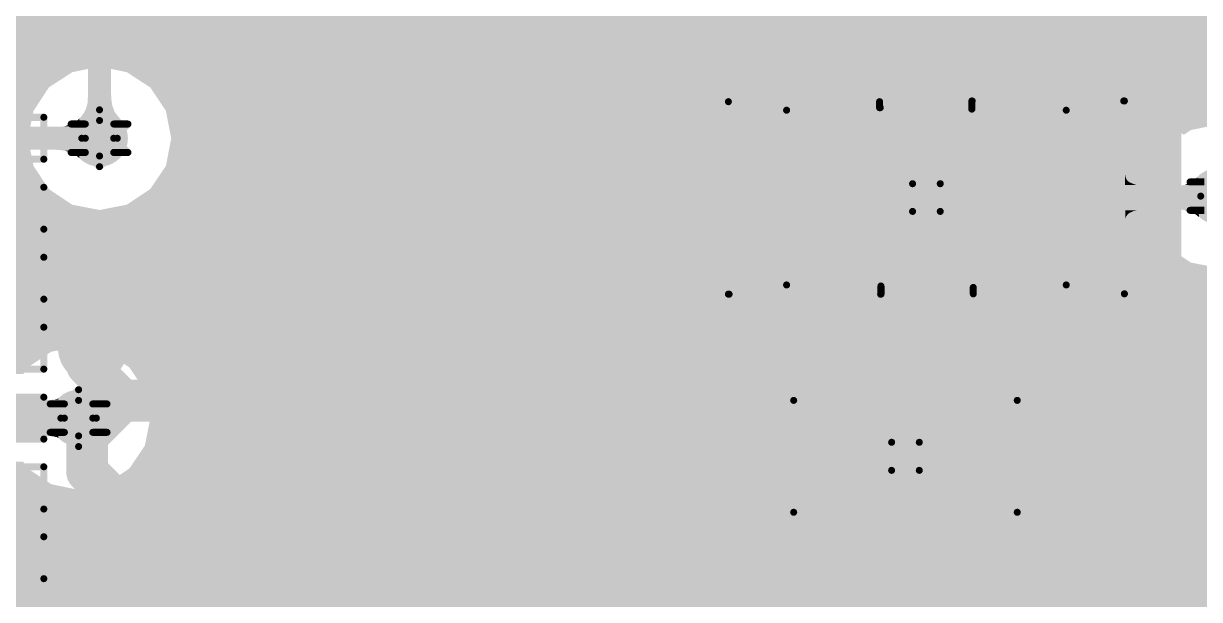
# Model space of a CAD drawing. Header units: millimetres. Extents: x -0.19 to 3.91, y -0.06 to 2.26.
# Drawn here: x 1.5761 to 1.9074, y 0.718 to 0.8802 of the extents above; entities that cross this region are included whole.
import ezdxf

# ---------------------------------------------------------------- set-up
doc = ezdxf.new("R2010")
doc.units = ezdxf.units.MM
doc.layers.get('0').update_dxf_attribs({"linetype": 'CONTINUOUS', "lineweight": 0})
for name, color, linetype, lineweight in [('PCB_KUR_GBL', 10, 'CONTINUOUS', 0), ('PCB_KUR_GBO', 96, 'CONTINUOUS', 0), ('PCB_KUR_GD1', 40, 'CONTINUOUS', 0), ('PCB_KUR_GG1', 56, 'CONTINUOUS', 0), ('PCB_KUR_GM15', 210, 'CONTINUOUS', 0), ('PCB_KUR_GM2', 216, 'CONTINUOUS', 0), ('PCB_KUR_GPT', 8, 'CONTINUOUS', 0), ('PCB_KUR_GTL', 30, 'CONTINUOUS', 0), ('PCB_KUR_GTO', 163, 'CONTINUOUS', 0), ('PCB_KUR_GTP', 254, 'CONTINUOUS', 0), ('PCB_KUR_GTS', 254, 'CONTINUOUS', 0), ('PCB_KUR_TXT', 254, 'CONTINUOUS', 0)]:
    doc.layers.add(name, color=color, linetype=linetype, lineweight=lineweight)

# ---------------------------------------------------------------- blocks, each defined once
blk = doc.blocks.new('ROUND_16')
h = blk.add_hatch(color=256)
edge = h.paths.add_edge_path(flags=0)
edge.add_arc((0, 0), 0.008, 0, 360)
blk = doc.blocks.new('ROUND_7')
h = blk.add_hatch(color=256)
edge = h.paths.add_edge_path(flags=0)
edge.add_arc((0, 0), 0.00325, 0, 360)
blk = doc.blocks.new('ROUND_8')
h = blk.add_hatch(color=256)
edge = h.paths.add_edge_path(flags=0)
edge.add_arc((0, 0), 0.005, 0, 360)
blk = doc.blocks.new('ROUND_3')
h = blk.add_hatch(color=256)
edge = h.paths.add_edge_path(flags=0)
edge.add_arc((0, 0), 0.0059, 0, 360)
blk = doc.blocks.new('ROUND_25')
h = blk.add_hatch(color=256)
edge = h.paths.add_edge_path(flags=0)
edge.add_arc((0, 0), 0.001, 0, 360)
blk = doc.blocks.new('CUSTOM_4')
for points in [[(-0.0187, -0.01685), (-0.0187, 0.01685), (0.0187, -0.01685), (0.0187, 0.01685)], [(-0.01865, 0.01685), (-0.0186, 0.01721), (0.01865, 0.01685), (0.01852, 0.01721)], [(-0.0186, 0.01721), (-0.01813, 0.01797), (0.01852, 0.01721), (0.01823, 0.01797)], [(-0.01813, 0.01797), (-0.01797, 0.01823), (0.01823, 0.01797), (0.01782, 0.01823)], [(-0.01797, 0.01823), (-0.01697, 0.0186), (0.01782, 0.01823), (0.01721, 0.0186)], [(-0.01697, 0.0186), (-0.01685, 0.01865), (0.01721, 0.0186), (0.01685, 0.01865)], [(-0.01685, 0.01865), (-0.01685, 0.0187), (0.01685, 0.01865), (0.01685, 0.0187)], [(-0.01852, -0.01721), (-0.01865, -0.01685), (0.0186, -0.01721), (0.01865, -0.01685)], [(-0.01823, -0.01797), (-0.01852, -0.01721), (0.01813, -0.01797), (0.0186, -0.01721)], [(-0.01782, -0.01823), (-0.01823, -0.01797), (0.01797, -0.01823), (0.01813, -0.01797)], [(-0.01721, -0.0186), (-0.01782, -0.01823), (0.01697, -0.0186), (0.01797, -0.01823)], [(-0.01685, -0.01865), (-0.01721, -0.0186), (0.01685, -0.01865), (0.01697, -0.0186)], [(-0.01685, -0.0187), (-0.01685, -0.01865), (0.01685, -0.0187), (0.01685, -0.01865)]]:
    blk.add_solid(points)
blk = doc.blocks.new('CUSTOM_5')
for points in [[(-0.02152, 0.02613), (-0.02114, 0.02664), (0.02142, 0.02613), (0.02126, 0.02664)], [(-0.02114, 0.02664), (-0.02074, 0.02716), (0.02126, 0.02664), (0.02057, 0.02716)], [(-0.02074, 0.02716), (-0.0199, 0.02742), (0.02057, 0.02716), (0.02023, 0.02742)], [(-0.0199, 0.02742), (-0.0195, 0.02755), (0.02023, 0.02742), (0.0195, 0.02755)], [(-0.02165, 0.0254), (-0.02152, 0.02613), (0.02165, 0.0254), (0.02142, 0.02613)], [(-0.02165, -0.0254), (-0.02165, 0.0254), (0.02165, -0.0254), (0.02165, 0.0254)], [(-0.02142, -0.02613), (-0.02165, -0.0254), (0.02152, -0.02613), (0.02165, -0.0254)], [(-0.02126, -0.02664), (-0.02142, -0.02613), (0.02114, -0.02664), (0.02152, -0.02613)], [(-0.02057, -0.02716), (-0.02126, -0.02664), (0.02074, -0.02716), (0.02114, -0.02664)], [(-0.02023, -0.02742), (-0.02057, -0.02716), (0.0199, -0.02742), (0.02074, -0.02716)], [(-0.0195, -0.02755), (-0.02023, -0.02742), (0.0195, -0.02755), (0.0199, -0.02742)]]:
    blk.add_solid(points)
blk = doc.blocks.new('ROUND_64')
h = blk.add_hatch(color=256)
edge = h.paths.add_edge_path(flags=0)
edge.add_arc((0, 0), 0.00395, 0, 360)
blk = doc.blocks.new('CUSTOM_19')
for points in [[(-0.01896, 0.01987), (-0.01854, 0.02022), (0.0191, 0.01987), (0.01831, 0.02022)], [(-0.01854, 0.02022), (-0.01711, 0.02057), (0.01831, 0.02022), (0.01751, 0.02057)], [(-0.01711, 0.02057), (-0.01685, 0.02064), (0.01751, 0.02057), (0.01685, 0.02064)], [(-0.01685, 0.02064), (-0.01685, 0.02065), (0.01685, 0.02064), (0.01685, 0.02065)], [(-0.02065, 0.01685), (-0.02058, 0.01751), (0.02065, 0.01685), (0.02049, 0.01751)], [(-0.02065, 0.0168), (-0.02065, 0.01685), (0.02065, 0.0168), (0.02065, 0.01685)], [(-0.02065, -0.0168), (-0.02065, 0.0168), (0.02065, -0.0168), (0.02065, 0.0168)], [(-0.02058, 0.01751), (-0.02013, 0.01854), (0.02049, 0.01751), (0.02023, 0.01854)], [(-0.02013, 0.01854), (-0.01988, 0.0191), (0.02023, 0.01854), (0.01976, 0.0191)], [(-0.01988, 0.0191), (-0.01896, 0.01987), (0.01976, 0.0191), (0.0191, 0.01987)], [(-0.02065, -0.01685), (-0.02065, -0.0168), (0.02065, -0.01685), (0.02065, -0.0168)], [(-0.02049, -0.01751), (-0.02065, -0.01685), (0.02058, -0.01751), (0.02065, -0.01685)], [(-0.02023, -0.01854), (-0.02049, -0.01751), (0.02013, -0.01854), (0.02058, -0.01751)], [(-0.01976, -0.0191), (-0.02023, -0.01854), (0.01988, -0.0191), (0.02013, -0.01854)], [(-0.0191, -0.01987), (-0.01976, -0.0191), (0.01896, -0.01987), (0.01988, -0.0191)], [(-0.01831, -0.02022), (-0.0191, -0.01987), (0.01854, -0.02022), (0.01896, -0.01987)], [(-0.01751, -0.02057), (-0.01831, -0.02022), (0.01711, -0.02057), (0.01854, -0.02022)], [(-0.01685, -0.02064), (-0.01751, -0.02057), (0.01685, -0.02064), (0.01711, -0.02057)], [(-0.01685, -0.02065), (-0.01685, -0.02064), (0.01685, -0.02065), (0.01685, -0.02064)]]:
    blk.add_solid(points)
blk = doc.blocks.new('CUSTOM_20')
for points in [[(-0.02352, 0.02643), (-0.02314, 0.02717), (0.02342, 0.02643), (0.02325, 0.02717)], [(-0.02314, 0.02717), (-0.0227, 0.02804), (0.02325, 0.02717), (0.02257, 0.02804)], [(-0.0227, 0.02804), (-0.02198, 0.0286), (0.02257, 0.02804), (0.02214, 0.0286)], [(-0.02198, 0.0286), (-0.02127, 0.02915), (0.02214, 0.0286), (0.02105, 0.02915)], [(-0.02127, 0.02915), (-0.02008, 0.02942), (0.02105, 0.02915), (0.02053, 0.02942)], [(-0.02008, 0.02942), (-0.0195, 0.02955), (0.02053, 0.02942), (0.0195, 0.02955)], [(-0.02365, 0.0254), (-0.02352, 0.02643), (0.02365, 0.0254), (0.02342, 0.02643)], [(-0.02364, 0.02508), (-0.02365, 0.0254), (0.02364, 0.02508), (0.02365, 0.0254)], [(-0.0236, 0.02476), (-0.02364, 0.02508), (0.0236, 0.02476), (0.02364, 0.02508)], [(-0.0236, -0.02476), (-0.0236, 0.02476), (0.0236, -0.02476), (0.0236, 0.02476)], [(-0.02365, -0.0254), (-0.02364, -0.02508), (0.02365, -0.0254), (0.02364, -0.02508)], [(-0.02342, -0.02643), (-0.02365, -0.0254), (0.02352, -0.02643), (0.02365, -0.0254)], [(-0.02364, -0.02508), (-0.0236, -0.02476), (0.02364, -0.02508), (0.0236, -0.02476)], [(-0.02325, -0.02717), (-0.02342, -0.02643), (0.02314, -0.02717), (0.02352, -0.02643)], [(-0.02257, -0.02804), (-0.02325, -0.02717), (0.0227, -0.02804), (0.02314, -0.02717)], [(-0.02214, -0.0286), (-0.02257, -0.02804), (0.02198, -0.0286), (0.0227, -0.02804)], [(-0.02105, -0.02915), (-0.02214, -0.0286), (0.02127, -0.02915), (0.02198, -0.0286)], [(-0.02053, -0.02942), (-0.02105, -0.02915), (0.02008, -0.02942), (0.02127, -0.02915)], [(-0.0195, -0.02955), (-0.02053, -0.02942), (0.0195, -0.02955), (0.02008, -0.02942)]]:
    blk.add_solid(points)

msp = doc.modelspace()

# ---------------------------------------------------------------- linework, layer by layer
at = {"layer": 'PCB_KUR_GBL', "lineweight": 211}
for points, const_width in [([(1.5975, 0.8479), (1.5975, 0.9159)], 0.0065), ([(1.52, 0.7691), (1.5916, 0.7691)], 0.01)]:
    msp.add_lwpolyline(points, dxfattribs=dict(at, const_width=const_width))
at = {"layer": 'PCB_KUR_GBL'}
for points in [[(1.6081, 0.8647), (1.6081, 0.8851), (1.9022, 0.8647), (1.9022, 0.8851)], [(1.5081, 0.877), (1.5111, 0.8815), (1.587, 0.877), (1.587, 0.8815)], [(1.5035, 0.8739), (1.5081, 0.877), (1.587, 0.8739), (1.587, 0.877)], [(1.1195, 0.8647), (1.1195, 0.8719), (1.587, 0.8647), (1.587, 0.8719)], [(1.3404, 0.8719), (1.34522, 0.8729), (1.587, 0.8719), (1.587, 0.8729)], [(1.4982, 0.8729), (1.5035, 0.8739), (1.587, 0.8729), (1.587, 0.8739)], [(1.1195, 0.8622), (1.1195, 0.8647), (1.5832, 0.8622), (1.587, 0.8647)], [(1.1195, 0.8556), (1.1195, 0.8622), (1.5789, 0.8556), (1.5832, 0.8622)], [(1.6118, 0.8622), (1.6081, 0.8647), (1.9022, 0.8622), (1.9022, 0.8647)], [(1.6162, 0.8556), (1.6118, 0.8622), (1.9022, 0.8556), (1.9022, 0.8622)], [(1.5941, 0.8577), (1.5942, 0.8584), (1.601, 0.8577), (1.6009, 0.8584)], [(1.5942, 0.8592), (1.5943, 0.86), (1.6008, 0.8592), (1.6008, 0.86)], [(1.5942, 0.8584), (1.5942, 0.8592), (1.6009, 0.8584), (1.6008, 0.8592)], [(1.1195, 0.8479), (1.1195, 0.8556), (1.5773, 0.8479), (1.5789, 0.8556)], [(1.5928, 0.8546), (1.5931, 0.8551), (1.6023, 0.8546), (1.6019, 0.8551)], [(1.5931, 0.8551), (1.5934, 0.8557), (1.6019, 0.8551), (1.6016, 0.8557)], [(1.5934, 0.8557), (1.5937, 0.8563), (1.6016, 0.8557), (1.6014, 0.8563)], [(1.5937, 0.8563), (1.5939, 0.857), (1.6014, 0.8563), (1.6011, 0.857)], [(1.5939, 0.857), (1.5941, 0.8577), (1.6011, 0.857), (1.601, 0.8577)], [(1.61762, 0.8483), (1.6162, 0.8556), (1.9022, 0.8483), (1.9022, 0.8556)], [(1.5919, 0.8536), (1.5924, 0.8541), (1.6031, 0.8536), (1.6027, 0.8541)], [(1.5919, 0.8536), (1.5919, 0.8536), (1.5919, 0.8536), (1.6031, 0.8536)], [(1.5924, 0.8541), (1.5928, 0.8546), (1.6027, 0.8541), (1.6023, 0.8546)], [(1.1195, 0.8401), (1.1195, 0.8479), (1.5789, 0.8401), (1.5773, 0.8479)], [(1.6162, 0.8401), (1.6173, 0.8458), (1.89464, 0.8401), (1.8985, 0.8458)], [(1.6173, 0.8458), (1.6177, 0.8479), (1.8985, 0.8458), (1.90161, 0.8479)], [(1.6177, 0.8479), (1.61762, 0.8483), (1.90161, 0.8479), (1.9022, 0.8483)], [(1.1195, 0.8336), (1.1195, 0.8401), (1.5832, 0.8336), (1.5789, 0.8401)], [(1.6118, 0.8336), (1.61566, 0.8393), (1.89299, 0.8336), (1.8941, 0.8393)], [(1.61566, 0.8393), (1.6162, 0.8401), (1.8941, 0.8393), (1.89464, 0.8401)], [(1.9072, 0.8373), (1.9076, 0.8378), (1.9184, 0.8373), (1.9179, 0.8378)], [(1.9072, 0.8373), (1.9072, 0.8373), (1.9072, 0.8373), (1.9184, 0.8373)], [(1.1195, 0.8292), (1.1195, 0.8336), (1.5898, 0.8292), (1.5832, 0.8336)], [(1.6088, 0.8316), (1.6118, 0.8336), (1.8926, 0.8316), (1.89299, 0.8336)], [(1.1195, 0.8277), (1.1195, 0.8292), (1.5975, 0.8277), (1.5898, 0.8292)], [(1.5975, 0.8277), (1.6052, 0.8292), (1.89335, 0.8277), (1.89306, 0.8292)], [(1.6052, 0.8292), (1.6088, 0.8316), (1.89306, 0.8292), (1.8926, 0.8316)], [(1.1195, 0.8238), (1.1195, 0.8277), (1.8941, 0.8238), (1.89335, 0.8277)], [(1.1195, 0.8173), (1.1195, 0.8238), (1.8985, 0.8173), (1.8941, 0.8238)], [(1.1195, 0.8129), (1.1195, 0.8173), (1.905, 0.8129), (1.8985, 0.8173)], [(1.1195, 0.8114), (1.1195, 0.8129), (1.9128, 0.8114), (1.905, 0.8129)], [(1.1195, 0.8107), (1.1195, 0.8114), (2.2638, 0.8107), (2.2638, 0.8114)], [(1.543, 0.8096), (1.5376, 0.8107), (2.2638, 0.8096), (2.2638, 0.8107)], [(1.5476, 0.8065), (1.543, 0.8096), (2.2638, 0.8065), (2.2638, 0.8096)], [(1.5507, 0.8019), (1.5476, 0.8065), (2.2638, 0.8019), (2.2638, 0.8065)], [(1.5518, 0.7964), (1.5507, 0.8019), (2.2638, 0.7964), (2.2638, 0.8019)], [(1.5518, 0.7893), (1.5518, 0.7964), (2.2638, 0.7893), (2.2638, 0.7964)], [(1.5518, 0.7878), (1.5518, 0.7893), (1.5839, 0.7878), (1.5916, 0.7893)], [(1.5993, 0.7878), (1.5916, 0.7893), (2.2638, 0.7878), (2.2638, 0.7893)], [(1.5518, 0.7834), (1.5518, 0.7878), (1.5773, 0.7834), (1.5839, 0.7878)], [(1.6059, 0.7834), (1.5993, 0.7878), (2.2638, 0.7834), (2.2638, 0.7878)], [(1.5518, 0.7815), (1.5518, 0.7834), (1.576, 0.7815), (1.5773, 0.7834)], [(1.6103, 0.7769), (1.6059, 0.7834), (2.2638, 0.7769), (2.2638, 0.7834)], [(1.6118, 0.7691), (1.6103, 0.7769), (2.2638, 0.7691), (2.2638, 0.7769)], [(1.5806, 0.7641), (1.5806, 0.7741), (1.5859, 0.7641), (1.5859, 0.7741)], [(1.5815, 0.7741), (1.5848, 0.7743), (1.5859, 0.7741), (1.5859, 0.7743)], [(1.5848, 0.7743), (1.5852, 0.7744), (1.5859, 0.7743), (1.5859, 0.7744)], [(1.5852, 0.7744), (1.5855, 0.7745), (1.5859, 0.7744), (1.5859, 0.7745)], [(1.5855, 0.7745), (1.5857, 0.7746), (1.5859, 0.7745), (1.5859, 0.7746)], [(1.5857, 0.7746), (1.5859, 0.7747), (1.5859, 0.7746), (1.5859, 0.7747)], [(1.6103, 0.7614), (1.6118, 0.7691), (2.2638, 0.7614), (2.2638, 0.7691)], [(1.5843, 0.764), (1.583, 0.7641), (1.5859, 0.764), (1.5859, 0.7641)], [(1.5848, 0.7639), (1.5843, 0.764), (1.5859, 0.7639), (1.5859, 0.764)], [(1.5852, 0.7638), (1.5848, 0.7639), (1.5859, 0.7638), (1.5859, 0.7639)], [(1.5857, 0.7636), (1.5855, 0.7638), (1.5859, 0.7636), (1.5859, 0.7638)], [(1.5859, 0.7635), (1.5857, 0.7636), (1.5859, 0.7635), (1.5859, 0.7636)], [(1.6059, 0.7549), (1.6103, 0.7614), (2.2638, 0.7549), (2.2638, 0.7614)], [(1.5518, 0.7549), (1.5518, 0.7568), (1.5773, 0.7549), (1.576, 0.7568)], [(1.5518, 0.7505), (1.5518, 0.7549), (1.5839, 0.7505), (1.5773, 0.7549)], [(1.5993, 0.7505), (1.6059, 0.7549), (2.2638, 0.7505), (2.2638, 0.7549)], [(1.5518, 0.7489), (1.5518, 0.7505), (1.5916, 0.7489), (1.5839, 0.7505)], [(1.5518, 0.7457), (1.5518, 0.7489), (2.2638, 0.7457), (2.2638, 0.7489)], [(1.5916, 0.7489), (1.5993, 0.7505), (2.2638, 0.7489), (2.2638, 0.7505)], [(1.5507, 0.7402), (1.5518, 0.7457), (2.2638, 0.7402), (2.2638, 0.7457)], [(1.5476, 0.7356), (1.5507, 0.7402), (2.2638, 0.7356), (2.2638, 0.7402)], [(1.5376, 0.7314), (1.543, 0.7325), (2.2638, 0.7314), (2.2638, 0.7325)], [(1.543, 0.7325), (1.5476, 0.7356), (2.2638, 0.7325), (2.2638, 0.7356)], [(1.2385, 0.6867), (1.2385, 0.7314), (2.2638, 0.6867), (2.2638, 0.7314)]]:
    msp.add_solid(points, dxfattribs=at)
at = {"layer": 'PCB_KUR_GBO', "lineweight": 211, "const_width": 0.0118}
for points in [[(1.604, 0.804), (1.594, 0.794)], [(1.624, 0.804), (1.604, 0.804)], [(1.634, 0.794), (1.624, 0.804)], [(1.664, 0.804), (1.654, 0.794)], [(1.694, 0.804), (1.664, 0.804)], [(1.694, 0.744), (1.694, 0.804)], [(1.594, 0.794), (1.594, 0.784)], [(1.654, 0.794), (1.654, 0.774)], [(1.594, 0.784), (1.604, 0.774)], [(1.604, 0.774), (1.594, 0.764)], [(1.604, 0.774), (1.614, 0.774)], [(1.614, 0.774), (1.604, 0.774)], [(1.654, 0.774), (1.664, 0.764)], [(1.594, 0.764), (1.594, 0.754)], [(1.674, 0.764), (1.654, 0.744)], [(1.664, 0.764), (1.694, 0.764)], [(1.594, 0.754), (1.604, 0.744)], [(1.624, 0.744), (1.634, 0.754)], [(1.604, 0.744), (1.624, 0.744)]]:
    msp.add_lwpolyline(points, dxfattribs=at)
at = {"layer": 'PCB_KUR_GD1', "lineweight": 211, "const_width": 0.002}
for points in [[(1.5975, 0.8559), (1.5935, 0.8519)], [(1.6015, 0.8519), (1.5975, 0.8559)], [(1.5935, 0.8519), (1.5895, 0.8519)], [(1.5895, 0.8519), (1.5935, 0.8479)], [(1.6015, 0.8479), (1.6055, 0.8519)], [(1.6055, 0.8519), (1.6015, 0.8519)], [(1.5935, 0.8479), (1.5895, 0.8439)], [(1.6055, 0.8439), (1.6015, 0.8479)], [(1.5895, 0.8439), (1.5935, 0.8439)], [(1.5935, 0.8439), (1.5975, 0.8399)], [(1.5975, 0.8399), (1.6015, 0.8439)], [(1.6015, 0.8439), (1.6055, 0.8439)], [(1.9088, 0.8356), (1.9048, 0.8356)], [(1.9048, 0.8356), (1.9088, 0.8316)], [(1.9088, 0.8316), (1.9048, 0.8276)], [(1.9048, 0.8276), (1.9088, 0.8276)], [(1.5916, 0.7771), (1.5876, 0.7731)], [(1.5956, 0.7731), (1.5916, 0.7771)], [(1.5876, 0.7731), (1.5836, 0.7731)], [(1.5836, 0.7731), (1.5876, 0.7691)], [(1.5956, 0.7691), (1.5996, 0.7731)], [(1.5996, 0.7731), (1.5956, 0.7731)], [(1.5876, 0.7691), (1.5836, 0.7651)], [(1.5996, 0.7651), (1.5956, 0.7691)], [(1.5836, 0.7651), (1.5876, 0.7651)], [(1.5876, 0.7651), (1.5916, 0.7611)], [(1.5916, 0.7611), (1.5956, 0.7651)], [(1.5956, 0.7651), (1.5996, 0.7651)]]:
    msp.add_lwpolyline(points, dxfattribs=at)
at = {"layer": 'PCB_KUR_GG1', "lineweight": 211, "const_width": 0.002}
for points in [[(1.5975, 0.8429), (1.5975, 0.8529)], [(1.5925, 0.8479), (1.6025, 0.8479)], [(1.9078, 0.8316), (1.9178, 0.8316)], [(1.5916, 0.7641), (1.5916, 0.7741)], [(1.5866, 0.7691), (1.5966, 0.7691)]]:
    msp.add_lwpolyline(points, dxfattribs=at)
at = {"layer": 'PCB_KUR_GM15', "lineweight": 211, "const_width": 0.002}
for points in [[(1.7911, 0.8558), (1.8699, 0.8558)], [(1.7911, 0.8066), (1.7911, 0.8558)], [(1.8699, 0.8066), (1.8699, 0.8558)], [(1.8266, 0.8273), (1.8344, 0.8351)], [(1.8266, 0.8351), (1.8344, 0.8273)], [(1.7911, 0.8066), (1.8699, 0.8066)]]:
    msp.add_lwpolyline(points, dxfattribs=at)
at = {"layer": 'PCB_KUR_GM2', "lineweight": 211, "const_width": 0.002}
for points in [[(1.7747, 0.8582), (1.8173, 0.8582)], [(1.7747, 0.804), (1.7747, 0.8582)], [(1.8173, 0.8565), (1.8173, 0.8582)], [(1.8433, 0.8561), (1.8433, 0.8584)], [(1.8434, 0.8584), (1.8861, 0.8584)], [(1.8863, 0.8041), (1.8863, 0.8584)], [(1.7911, 0.8558), (1.8699, 0.8558)], [(1.7911, 0.8066), (1.7911, 0.8558)], [(1.8173, 0.8565), (1.8175, 0.8565)], [(1.8699, 0.8066), (1.8699, 0.8558)], [(1.5148, 0.8538), (1.5818, 0.8538)], [(1.5818, 0.842), (1.5818, 0.8538)], [(1.5148, 0.842), (1.5818, 0.842)], [(1.5148, 0.8341), (1.5818, 0.8341)], [(1.5818, 0.8223), (1.5818, 0.8341)], [(1.5148, 0.8223), (1.5818, 0.8223)], [(1.5148, 0.8144), (1.5818, 0.8144)], [(1.5818, 0.8026), (1.5818, 0.8144)], [(1.7911, 0.8066), (1.8699, 0.8066)], [(1.8177, 0.804), (1.8177, 0.8063)], [(1.8437, 0.8041), (1.8437, 0.8059)], [(1.5148, 0.8026), (1.5818, 0.8026)], [(1.7747, 0.804), (1.7749, 0.804)], [(1.7749, 0.804), (1.8176, 0.804)], [(1.8437, 0.8041), (1.8863, 0.8041)], [(1.5148, 0.7947), (1.5818, 0.7947)], [(1.5818, 0.7829), (1.5818, 0.7947)], [(1.5148, 0.7829), (1.5818, 0.7829)], [(1.5148, 0.775), (1.5818, 0.775)], [(1.5818, 0.7632), (1.5818, 0.775)], [(1.7931, 0.7426), (1.7931, 0.7741)], [(1.7931, 0.7741), (1.8561, 0.7741)], [(1.8561, 0.7426), (1.8561, 0.7741)], [(1.5148, 0.7632), (1.5818, 0.7632)], [(1.8207, 0.7544), (1.8285, 0.7623)], [(1.8207, 0.7623), (1.8285, 0.7544)], [(1.5148, 0.7554), (1.5818, 0.7554)], [(1.5818, 0.7435), (1.5818, 0.7554)], [(1.5148, 0.7435), (1.5818, 0.7435)], [(1.7931, 0.7426), (1.8561, 0.7426)], [(1.5148, 0.7357), (1.5818, 0.7357)], [(1.5818, 0.7239), (1.5818, 0.7357)], [(1.5148, 0.7239), (1.5818, 0.7239)]]:
    msp.add_lwpolyline(points, dxfattribs=at)
at = {"layer": 'PCB_KUR_GTL', "lineweight": 211}
for points, const_width in [([(1.6644, 0.4335), (1.6644, 0.9926)], 0.01), ([(1.7324, 0.5577), (1.7324, 0.9906)], 0.01), ([(1.7961, 0.8312), (1.7961, 0.9809)], 0.0079), ([(1.5444, 0.8479), (1.5975, 0.8479)], 0.0065), ([(1.7961, 0.7584), (1.7961, 0.8312)], 0.01), ([(1.8561, 0.8312), (1.865, 0.8312)], 0.0065), ([(1.865, 0.8312), (1.9128, 0.8312)], 0.0065), ([(1.5444, 0.7691), (1.5916, 0.7691)], 0.01)]:
    msp.add_lwpolyline(points, dxfattribs=dict(at, const_width=const_width))
at = {"layer": 'PCB_KUR_GTL'}
for points in [[(1.6768, 0.5931), (1.6768, 0.9855), (1.7201, 0.5931), (1.7201, 0.9855)], [(1.8073, 0.8708), (1.8073, 0.9809), (2.326, 0.8708), (2.326, 0.9809)], [(1.7447, 0.8708), (1.7447, 0.9763), (1.7848, 0.8708), (1.7848, 0.9763)], [(1.4956, 0.8789), (1.4984, 0.883), (1.6521, 0.8789), (1.6521, 0.883)], [(1.4915, 0.8762), (1.4956, 0.8789), (1.6521, 0.8762), (1.6521, 0.8789)], [(1.245, 0.8681), (1.245, 0.8752), (1.6521, 0.8681), (1.6521, 0.8752)], [(1.4867, 0.8752), (1.4915, 0.8762), (1.6521, 0.8752), (1.6521, 0.8762)], [(1.7447, 0.8697), (1.7447, 0.8708), (1.7711, 0.8697), (1.7766, 0.8708)], [(1.7447, 0.8708), (1.7447, 0.8708), (1.7766, 0.8708), (1.7848, 0.8708)], [(1.7447, 0.8667), (1.7447, 0.8697), (1.7665, 0.8667), (1.7711, 0.8697)], [(1.821, 0.8697), (1.8155, 0.8708), (1.84, 0.8697), (1.8455, 0.8708)], [(1.8256, 0.8667), (1.821, 0.8697), (1.8354, 0.8667), (1.84, 0.8697)], [(1.8899, 0.8697), (1.8844, 0.8708), (2.326, 0.8697), (2.326, 0.8708)], [(1.8945, 0.8667), (1.8899, 0.8697), (2.326, 0.8667), (2.326, 0.8697)], [(1.245, 0.8665), (1.245, 0.8681), (1.5898, 0.8665), (1.5975, 0.8681)], [(1.245, 0.8658), (1.245, 0.8665), (1.58873, 0.8658), (1.5898, 0.8665)], [(1.5722, 0.8649), (1.5674, 0.8658), (1.58734, 0.8649), (1.58873, 0.8658)], [(1.57615, 0.8622), (1.5722, 0.8649), (1.5832, 0.8622), (1.58734, 0.8649)], [(1.6052, 0.8665), (1.5975, 0.8681), (1.6521, 0.8665), (1.6521, 0.8681)], [(1.6118, 0.8622), (1.6052, 0.8665), (1.6521, 0.8622), (1.6521, 0.8665)], [(1.7447, 0.862), (1.7447, 0.8667), (1.7634, 0.862), (1.7665, 0.8667)], [(1.792, 0.8638), (1.7921, 0.8652), (1.8002, 0.8638), (1.8, 0.8652)], [(1.7921, 0.8652), (1.7921, 0.8667), (1.8, 0.8652), (1.8, 0.8667)], [(1.8277, 0.8635), (1.8256, 0.8667), (1.8333, 0.8635), (1.8354, 0.8667)], [(1.8976, 0.862), (1.8945, 0.8667), (2.326, 0.862), (2.326, 0.8667)], [(1.5763, 0.8621), (1.57615, 0.8622), (1.58314, 0.8621), (1.5832, 0.8622)], [(1.5768, 0.8615), (1.5763, 0.8621), (1.5828, 0.8615), (1.58314, 0.8621)], [(1.6162, 0.8556), (1.6118, 0.8622), (1.6521, 0.8556), (1.6521, 0.8622)], [(1.7447, 0.8566), (1.7447, 0.862), (1.7623, 0.8566), (1.7634, 0.862)], [(1.7911, 0.8607), (1.7915, 0.8616), (1.801, 0.8607), (1.8006, 0.8616)], [(1.7915, 0.8616), (1.7918, 0.8626), (1.8006, 0.8616), (1.8003, 0.8626)], [(1.7918, 0.8626), (1.792, 0.8638), (1.8003, 0.8626), (1.8002, 0.8638)], [(1.8283, 0.8633), (1.8277, 0.8635), (1.8327, 0.8633), (1.8333, 0.8635)], [(1.8987, 0.8566), (1.8976, 0.862), (2.326, 0.8566), (2.326, 0.862)], [(1.78825, 0.8587), (1.7889, 0.8588), (1.80385, 0.8587), (1.8032, 0.8588)], [(1.7889, 0.8588), (1.7896, 0.859), (1.8032, 0.8588), (1.8025, 0.859)], [(1.7896, 0.859), (1.7902, 0.8594), (1.8025, 0.859), (1.8019, 0.8594)], [(1.7902, 0.8594), (1.7907, 0.86), (1.8019, 0.8594), (1.8014, 0.86)], [(1.7907, 0.86), (1.7911, 0.8607), (1.8014, 0.86), (1.801, 0.8607)], [(1.6177, 0.8479), (1.6162, 0.8556), (1.6521, 0.8479), (1.6521, 0.8556)], [(1.7447, 0.8058), (1.7447, 0.8566), (1.7623, 0.8058), (1.7623, 0.8566)], [(1.8987, 0.8518), (1.8987, 0.8566), (2.326, 0.8518), (2.326, 0.8566)], [(1.5884, 0.8515), (1.5891, 0.8517), (1.5918, 0.8515), (1.5918, 0.8517)], [(1.5891, 0.8517), (1.5897, 0.852), (1.5918, 0.8517), (1.5918, 0.852)], [(1.5897, 0.852), (1.5903, 0.8523), (1.5918, 0.852), (1.5918, 0.8523)], [(1.5903, 0.8523), (1.5908, 0.8526), (1.5918, 0.8523), (1.5918, 0.8526)], [(1.5908, 0.8526), (1.5913, 0.853), (1.5918, 0.8526), (1.5918, 0.853)], [(1.5913, 0.853), (1.5918, 0.8535), (1.5918, 0.853), (1.5918, 0.8535)], [(1.8987, 0.8513), (1.8987, 0.8518), (1.91036, 0.8513), (1.9128, 0.8518)], [(1.5854, 0.8446), (1.5854, 0.8511), (1.5918, 0.8446), (1.5918, 0.8511)], [(1.5862, 0.8511), (1.587, 0.8512), (1.5918, 0.8511), (1.5918, 0.8512)], [(1.587, 0.8512), (1.5877, 0.8513), (1.5918, 0.8512), (1.5918, 0.8513)], [(1.5877, 0.8513), (1.5884, 0.8515), (1.5918, 0.8513), (1.5918, 0.8515)], [(1.90072, 0.8502), (1.8987, 0.8513), (1.905, 0.8502), (1.91036, 0.8513)], [(1.9031, 0.8489), (1.90072, 0.8502), (1.9031, 0.8489), (1.905, 0.8502)], [(1.6162, 0.8401), (1.6177, 0.8479), (1.6521, 0.8401), (1.6521, 0.8479)], [(1.587, 0.8445), (1.5862, 0.8446), (1.5918, 0.8445), (1.5918, 0.8446)], [(1.5877, 0.8444), (1.587, 0.8445), (1.5918, 0.8444), (1.5918, 0.8445)], [(1.5884, 0.8442), (1.5877, 0.8444), (1.5918, 0.8442), (1.5918, 0.8444)], [(1.5891, 0.844), (1.5884, 0.8442), (1.5918, 0.844), (1.5918, 0.8442)], [(1.5897, 0.8438), (1.5891, 0.844), (1.5918, 0.8438), (1.5918, 0.844)], [(1.5903, 0.8435), (1.5897, 0.8438), (1.5918, 0.8435), (1.5918, 0.8438)], [(1.5908, 0.8431), (1.5903, 0.8435), (1.5918, 0.8431), (1.5918, 0.8435)], [(1.5913, 0.8427), (1.5908, 0.8431), (1.5918, 0.8427), (1.5918, 0.8431)], [(1.5918, 0.8423), (1.5913, 0.8427), (1.5918, 0.8423), (1.5918, 0.8427)], [(1.6118, 0.8336), (1.6162, 0.8401), (1.6521, 0.8336), (1.6521, 0.8401)], [(1.8865, 0.8371), (1.8865, 0.83765), (1.8866, 0.8371), (1.8865, 0.83765)], [(1.8865, 0.8365), (1.8865, 0.8371), (1.8868, 0.8365), (1.8866, 0.8371)], [(1.8865, 0.836), (1.8865, 0.8365), (1.8871, 0.836), (1.8868, 0.8365)], [(1.8865, 0.8356), (1.8865, 0.836), (1.8876, 0.8356), (1.8871, 0.836)], [(1.8865, 0.8353), (1.8865, 0.8356), (1.8882, 0.8353), (1.8876, 0.8356)], [(1.8865, 0.835), (1.8865, 0.8353), (1.8889, 0.835), (1.8882, 0.8353)], [(1.9035, 0.8348), (1.9041, 0.8351), (1.90689, 0.8348), (1.90688, 0.8351)], [(1.9041, 0.8351), (1.9047, 0.8353), (1.90688, 0.8351), (1.90687, 0.8353)], [(1.9047, 0.8353), (1.9053, 0.8356), (1.90687, 0.8353), (1.90686, 0.8356)], [(1.9053, 0.8356), (1.9059, 0.836), (1.90686, 0.8356), (1.90684, 0.836)], [(1.9059, 0.836), (1.9063, 0.8364), (1.90684, 0.836), (1.90682, 0.8364)], [(1.9063, 0.8364), (1.9068, 0.8369), (1.90682, 0.8364), (1.9068, 0.8369)], [(1.5722, 0.8309), (1.5763, 0.8336), (1.58725, 0.8309), (1.5832, 0.8336)], [(1.5763, 0.8336), (1.5768, 0.8343), (1.5832, 0.8336), (1.5828, 0.8343)], [(1.6052, 0.8292), (1.6118, 0.8336), (1.6521, 0.8292), (1.6521, 0.8336)], [(1.8865, 0.8347), (1.8865, 0.835), (1.8898, 0.8347), (1.8889, 0.835)], [(1.8865, 0.8346), (1.8865, 0.8347), (1.8908, 0.8346), (1.8898, 0.8347)], [(1.8865, 0.8345), (1.8865, 0.8346), (1.8919, 0.8345), (1.8908, 0.8346)], [(1.8865, 0.8344), (1.8865, 0.8345), (1.8932, 0.8344), (1.8919, 0.8345)], [(1.88651, 0.8279), (1.8865, 0.8344), (1.8932, 0.8279), (1.8932, 0.8344)], [(1.9005, 0.8344), (1.9013, 0.8345), (1.90691, 0.8344), (1.90691, 0.8345)], [(1.9008, 0.8279), (1.9005, 0.8344), (1.9072, 0.8279), (1.90691, 0.8344)], [(1.9021, 0.8345), (1.9028, 0.8347), (1.90691, 0.8345), (1.9069, 0.8347)], [(1.9028, 0.8347), (1.9035, 0.8348), (1.9069, 0.8347), (1.90689, 0.8348)], [(1.5715, 0.8307), (1.5722, 0.8309), (1.58755, 0.8307), (1.58725, 0.8309)], [(1.5715, 0.8292), (1.5715, 0.8307), (1.5898, 0.8292), (1.58755, 0.8307)], [(1.5715, 0.8277), (1.5715, 0.8292), (1.5975, 0.8277), (1.5898, 0.8292)], [(1.5975, 0.8277), (1.6052, 0.8292), (1.6521, 0.8277), (1.6521, 0.8292)], [(1.5715, 0.8256), (1.5715, 0.8277), (1.6521, 0.8256), (1.6521, 0.8277)], [(1.5722, 0.8255), (1.5715, 0.8256), (1.6521, 0.8255), (1.6521, 0.8256)], [(1.5763, 0.8228), (1.5722, 0.8255), (1.6521, 0.8228), (1.6521, 0.8255)], [(1.88651, 0.8278), (1.88651, 0.8279), (1.8908, 0.8278), (1.8919, 0.8279)], [(1.88651, 0.8276), (1.88651, 0.8278), (1.8898, 0.8276), (1.8908, 0.8278)], [(1.88651, 0.8274), (1.88651, 0.8276), (1.8889, 0.8274), (1.8898, 0.8276)], [(1.88651, 0.8271), (1.88651, 0.8274), (1.8882, 0.8271), (1.8889, 0.8274)], [(1.88651, 0.8268), (1.88651, 0.8271), (1.8876, 0.8268), (1.8882, 0.8271)], [(1.88651, 0.8263), (1.88651, 0.8268), (1.8871, 0.8263), (1.8876, 0.8268)], [(1.88651, 0.8259), (1.88651, 0.8263), (1.8868, 0.8259), (1.8871, 0.8263)], [(1.88651, 0.8253), (1.88651, 0.8259), (1.8866, 0.8253), (1.8868, 0.8259)], [(1.88651, 0.82475), (1.88651, 0.8253), (1.88651, 0.82475), (1.8866, 0.8253)], [(1.9024, 0.8278), (1.9016, 0.8279), (1.90721, 0.8278), (1.9072, 0.8279)], [(1.9031, 0.8277), (1.9024, 0.8278), (1.90721, 0.8277), (1.90721, 0.8278)], [(1.9038, 0.8276), (1.9031, 0.8277), (1.90721, 0.8276), (1.90721, 0.8277)], [(1.9045, 0.8274), (1.9038, 0.8276), (1.90722, 0.8274), (1.90721, 0.8276)], [(1.9051, 0.8271), (1.9045, 0.8274), (1.90724, 0.8271), (1.90722, 0.8274)], [(1.9057, 0.8268), (1.9051, 0.8271), (1.90725, 0.8268), (1.90724, 0.8271)], [(1.9063, 0.8265), (1.9057, 0.8268), (1.90726, 0.8265), (1.90725, 0.8268)], [(1.9068, 0.8261), (1.9063, 0.8265), (1.90728, 0.8261), (1.90726, 0.8265)], [(1.9073, 0.8257), (1.90728, 0.8261), (1.9073, 0.8257), (1.9068, 0.8261)], [(1.5791, 0.8187), (1.5763, 0.8228), (1.6521, 0.8187), (1.6521, 0.8228)], [(1.58, 0.8138), (1.5791, 0.8187), (1.6521, 0.8138), (1.6521, 0.8187)], [(1.58, 0.8032), (1.58, 0.8138), (1.6521, 0.8032), (1.6521, 0.8138)], [(1.8987, 0.8118), (1.90072, 0.8129), (1.91073, 0.8118), (1.905, 0.8129)], [(1.90072, 0.8129), (1.9031, 0.8142), (1.905, 0.8129), (1.9031, 0.8142)], [(1.8987, 0.8114), (1.8987, 0.8118), (1.9128, 0.8114), (1.91073, 0.8118)], [(1.8987, 0.8058), (1.8987, 0.8114), (2.326, 0.8058), (2.326, 0.8114)], [(1.7447, 0.8003), (1.7447, 0.8058), (1.7634, 0.8003), (1.7623, 0.8058)], [(1.8976, 0.8003), (1.8987, 0.8058), (2.326, 0.8003), (2.326, 0.8058)], [(1.5791, 0.7987), (1.58, 0.8032), (1.6521, 0.7987), (1.6521, 0.8032)], [(1.787, 0.8036), (1.78617, 0.80369), (1.8051, 0.8036), (1.80602, 0.80369)], [(1.78617, 0.80369), (1.78617, 0.80369), (1.80602, 0.80369), (1.78617, 0.80369)], [(1.7879, 0.8033), (1.787, 0.8036), (1.8043, 0.8033), (1.8051, 0.8036)], [(1.7886, 0.8028), (1.7879, 0.8033), (1.8035, 0.8028), (1.8043, 0.8033)], [(1.7893, 0.8021), (1.7886, 0.8028), (1.8029, 0.8021), (1.8035, 0.8028)], [(1.7898, 0.8012), (1.7893, 0.8021), (1.8023, 0.8012), (1.8029, 0.8021)], [(1.58, 0.7941), (1.5791, 0.7987), (1.6521, 0.7941), (1.6521, 0.7987)], [(1.7447, 0.7957), (1.7447, 0.8003), (1.7665, 0.7957), (1.7634, 0.8003)], [(1.7903, 0.8001), (1.7898, 0.8012), (1.8019, 0.8001), (1.8023, 0.8012)], [(1.7906, 0.7987), (1.7903, 0.8001), (1.8015, 0.7987), (1.8019, 0.8001)], [(1.7909, 0.7972), (1.7906, 0.7987), (1.8013, 0.7972), (1.8015, 0.7987)], [(1.8256, 0.7957), (1.8277, 0.7989), (1.8354, 0.7957), (1.8333, 0.7989)], [(1.8277, 0.7989), (1.8283, 0.799), (1.8333, 0.7989), (1.8327, 0.799)], [(1.8945, 0.7957), (1.8976, 0.8003), (2.326, 0.7957), (2.326, 0.8003)], [(1.7447, 0.7926), (1.7447, 0.7957), (1.7711, 0.7926), (1.7665, 0.7957)], [(1.791, 0.7955), (1.7909, 0.7972), (1.8011, 0.7955), (1.8013, 0.7972)], [(1.7911, 0.7936), (1.791, 0.7955), (1.8011, 0.7936), (1.8011, 0.7955)], [(1.821, 0.7926), (1.8256, 0.7957), (1.84, 0.7926), (1.8354, 0.7957)], [(1.8899, 0.7926), (1.8945, 0.7957), (2.326, 0.7926), (2.326, 0.7957)], [(1.58, 0.7908), (1.58, 0.7941), (1.6521, 0.7908), (1.6521, 0.7941)], [(1.7447, 0.7924), (1.7447, 0.7926), (1.7721, 0.7924), (1.7711, 0.7926)], [(1.7447, 0.7872), (1.7447, 0.7924), (1.7726, 0.7872), (1.7721, 0.7924)], [(1.81991, 0.7915), (1.82, 0.7924), (1.8455, 0.7915), (1.84101, 0.7924)], [(1.82, 0.7924), (1.821, 0.7926), (1.84101, 0.7924), (1.84, 0.7926)], [(1.8844, 0.7915), (1.8899, 0.7926), (2.326, 0.7915), (2.326, 0.7926)], [(1.58268, 0.7893), (1.58, 0.7908), (1.6521, 0.7893), (1.6521, 0.7908)], [(1.585, 0.788), (1.58268, 0.7893), (1.585, 0.788), (1.5916, 0.7893)], [(1.5993, 0.7878), (1.5916, 0.7893), (1.6521, 0.7878), (1.6521, 0.7893)], [(1.8195, 0.7872), (1.81991, 0.7915), (2.326, 0.7872), (2.326, 0.7915)], [(1.6059, 0.7834), (1.5993, 0.7878), (1.6521, 0.7834), (1.6521, 0.7878)], [(1.7447, 0.785), (1.7447, 0.7872), (1.7694, 0.785), (1.7726, 0.7872)], [(1.791, 0.7852), (1.7911, 0.7871), (1.8011, 0.7852), (1.8011, 0.7871)], [(1.8227, 0.785), (1.8195, 0.7872), (2.326, 0.785), (2.326, 0.7872)], [(1.6103, 0.7769), (1.6059, 0.7834), (1.6521, 0.7769), (1.6521, 0.7834)], [(1.7447, 0.7805), (1.7447, 0.785), (1.7663, 0.7805), (1.7694, 0.785)], [(1.7906, 0.7819), (1.7909, 0.7834), (1.8015, 0.7819), (1.8013, 0.7834)], [(1.7909, 0.7834), (1.791, 0.7852), (1.8013, 0.7834), (1.8011, 0.7852)], [(1.8258, 0.7805), (1.8227, 0.785), (2.326, 0.7805), (2.326, 0.785)], [(1.7447, 0.7752), (1.7447, 0.7805), (1.7653, 0.7752), (1.7663, 0.7805)], [(1.7893, 0.7786), (1.7898, 0.7795), (1.8029, 0.7786), (1.8023, 0.7795)], [(1.7898, 0.7795), (1.7903, 0.7806), (1.8023, 0.7795), (1.8019, 0.7806)], [(1.7903, 0.7806), (1.7906, 0.7819), (1.8019, 0.7806), (1.8015, 0.7819)], [(1.8268, 0.7752), (1.8258, 0.7805), (2.326, 0.7752), (2.326, 0.7805)], [(1.6118, 0.7691), (1.6103, 0.7769), (1.6521, 0.7691), (1.6521, 0.7769)], [(1.78617, 0.777), (1.787, 0.7771), (1.80602, 0.777), (1.8051, 0.7771)], [(1.787, 0.7771), (1.7879, 0.7774), (1.8051, 0.7771), (1.8043, 0.7774)], [(1.7879, 0.7774), (1.7886, 0.7779), (1.8043, 0.7774), (1.8035, 0.7779)], [(1.7886, 0.7779), (1.7893, 0.7786), (1.8035, 0.7779), (1.8029, 0.7786)], [(1.5678, 0.7741), (1.5678, 0.7742), (1.5779, 0.7741), (1.5715, 0.7742)], [(1.5678, 0.7641), (1.5678, 0.7741), (1.5779, 0.7641), (1.5779, 0.7741)], [(1.5806, 0.7641), (1.5806, 0.7741), (1.5859, 0.7641), (1.5859, 0.7741)], [(1.5815, 0.7741), (1.5848, 0.7743), (1.5859, 0.7741), (1.5859, 0.7743)], [(1.5848, 0.7743), (1.5852, 0.7744), (1.5859, 0.7743), (1.5859, 0.7744)], [(1.5852, 0.7744), (1.5855, 0.7745), (1.5859, 0.7744), (1.5859, 0.7745)], [(1.5855, 0.7745), (1.5857, 0.7746), (1.5859, 0.7745), (1.5859, 0.7746)], [(1.5857, 0.7746), (1.5859, 0.7747), (1.5859, 0.7746), (1.5859, 0.7747)], [(1.7447, 0.7415), (1.7447, 0.7752), (1.7653, 0.7415), (1.7653, 0.7752)], [(1.8268, 0.7415), (1.8268, 0.7752), (2.326, 0.7415), (2.326, 0.7752)], [(1.6103, 0.7614), (1.6118, 0.7691), (1.6521, 0.7614), (1.6521, 0.7691)], [(1.5843, 0.764), (1.583, 0.7641), (1.5859, 0.764), (1.5859, 0.7641)], [(1.5848, 0.7639), (1.5843, 0.764), (1.5859, 0.7639), (1.5859, 0.764)], [(1.5852, 0.7638), (1.5848, 0.7639), (1.5859, 0.7638), (1.5859, 0.7639)], [(1.5857, 0.7636), (1.5855, 0.7638), (1.5859, 0.7636), (1.5859, 0.7638)], [(1.5859, 0.7635), (1.5857, 0.7636), (1.5859, 0.7635), (1.5859, 0.7636)], [(1.6059, 0.7549), (1.6103, 0.7614), (1.6521, 0.7549), (1.6521, 0.7614)], [(1.5993, 0.7505), (1.6059, 0.7549), (1.6521, 0.7505), (1.6521, 0.7549)], [(1.58, 0.7475), (1.58259, 0.7489), (1.6521, 0.7475), (1.6521, 0.7489)], [(1.58259, 0.7489), (1.585, 0.7502), (1.5916, 0.7489), (1.585, 0.7502)], [(1.5916, 0.7489), (1.5993, 0.7505), (1.6521, 0.7489), (1.6521, 0.7505)], [(1.58, 0.7441), (1.58, 0.7475), (1.6521, 0.7441), (1.6521, 0.7475)], [(1.5791, 0.7396), (1.58, 0.7441), (1.6521, 0.7396), (1.6521, 0.7441)], [(1.58, 0.7351), (1.5791, 0.7396), (1.6521, 0.7351), (1.6521, 0.7396)], [(1.7447, 0.7362), (1.7447, 0.7415), (1.7663, 0.7362), (1.7653, 0.7415)], [(1.8258, 0.7362), (1.8268, 0.7415), (2.326, 0.7362), (2.326, 0.7415)], [(1.7447, 0.7317), (1.7447, 0.7362), (1.7694, 0.7317), (1.7663, 0.7362)], [(1.8227, 0.7317), (1.8258, 0.7362), (2.326, 0.7317), (2.326, 0.7362)], [(1.58, 0.7244), (1.58, 0.7351), (1.6521, 0.7244), (1.6521, 0.7351)], [(1.7447, 0.7286), (1.7447, 0.7317), (1.7739, 0.7286), (1.7694, 0.7317)], [(1.8182, 0.7286), (1.8227, 0.7317), (2.326, 0.7286), (2.326, 0.7317)], [(1.7447, 0.7276), (1.7447, 0.7286), (1.7792, 0.7276), (1.7739, 0.7286)], [(1.7447, 0.5948), (1.7447, 0.7276), (2.326, 0.5948), (2.326, 0.7276)], [(1.8129, 0.7276), (1.8182, 0.7286), (2.326, 0.7276), (2.326, 0.7286)], [(1.5791, 0.7199), (1.58, 0.7244), (1.6521, 0.7199), (1.6521, 0.7244)], [(1.58, 0.7154), (1.5791, 0.7199), (1.6521, 0.7154), (1.6521, 0.7199)]]:
    msp.add_solid(points, dxfattribs=at)
at = {"layer": 'PCB_KUR_GTO', "lineweight": 211, "const_width": 0.0118}
for points in [[(1.764, 0.793), (1.764, 0.869)], [(1.764, 0.869), (1.8964, 0.869)], [(1.8964, 0.793), (1.8964, 0.869)], [(1.764, 0.793), (1.8964, 0.793)], [(1.7675, 0.7298), (1.7675, 0.7869)], [(1.7681, 0.7869), (1.8817, 0.7869)], [(1.8246, 0.7298), (1.8246, 0.7869)], [(1.8817, 0.7298), (1.8817, 0.7869)], [(1.647, 0.785), (1.637, 0.775)], [(1.667, 0.785), (1.647, 0.785)], [(1.677, 0.775), (1.667, 0.785)], [(1.697, 0.775), (1.707, 0.785)], [(1.707, 0.785), (1.727, 0.785)], [(1.727, 0.785), (1.737, 0.775)], [(1.637, 0.775), (1.637, 0.735)], [(1.697, 0.765), (1.697, 0.775)], [(1.737, 0.775), (1.737, 0.765)], [(1.707, 0.755), (1.697, 0.765)], [(1.737, 0.765), (1.727, 0.755)], [(1.697, 0.745), (1.707, 0.755)], [(1.707, 0.755), (1.727, 0.755)], [(1.727, 0.755), (1.737, 0.745)], [(1.697, 0.735), (1.697, 0.745)], [(1.737, 0.745), (1.737, 0.735)], [(1.637, 0.735), (1.647, 0.725)], [(1.667, 0.725), (1.677, 0.735)], [(1.707, 0.725), (1.697, 0.735)], [(1.737, 0.735), (1.727, 0.725)], [(1.7681, 0.7298), (1.8811, 0.7298)], [(1.647, 0.725), (1.667, 0.725)], [(1.727, 0.725), (1.707, 0.725)]]:
    msp.add_lwpolyline(points, dxfattribs=at)
msp.add_lwpolyline([(1.5917, 0.7888), (1.5917, 0.7888, 1), (1.5995, 0.7888, 1), (1.5917, 0.7888)], format="xyb", dxfattribs=at)

# ---------------------------------------------------------------- block references
at = {"layer": 'PCB_KUR_GBL'}
for name, p in [('ROUND_16', (1.5975, 0.8479)), ('ROUND_7', (1.5975, 0.8479)), ('ROUND_16', (1.9128, 0.8316)), ('ROUND_16', (1.5916, 0.7691)), ('ROUND_8', (1.5916, 0.7691))]:
    msp.add_blockref(name, p, dxfattribs=at)
at = {"layer": 'PCB_KUR_GBO'}
for p in [(1.604, 0.804), (1.624, 0.804), (1.664, 0.804), (1.694, 0.804), (1.594, 0.794), (1.634, 0.794), (1.654, 0.794), (1.594, 0.784), (1.604, 0.774), (1.604, 0.774), (1.614, 0.774), (1.654, 0.774), (1.594, 0.764), (1.664, 0.764), (1.674, 0.764), (1.694, 0.764), (1.594, 0.754), (1.634, 0.754), (1.604, 0.744), (1.624, 0.744), (1.654, 0.744), (1.694, 0.744)]:
    msp.add_blockref('ROUND_3', p, dxfattribs=at)
at = {"layer": 'PCB_KUR_GD1'}
for p in [(1.5975, 0.8559), (1.5895, 0.8519), (1.5935, 0.8519), (1.6015, 0.8519), (1.6055, 0.8519), (1.5935, 0.8479), (1.6015, 0.8479), (1.5895, 0.8439), (1.5935, 0.8439), (1.6015, 0.8439), (1.6055, 0.8439), (1.5975, 0.8399), (1.5975, 0.8399), (1.9048, 0.8356), (1.9048, 0.8276), (1.5916, 0.7771), (1.5836, 0.7731), (1.5876, 0.7731), (1.5956, 0.7731), (1.5996, 0.7731), (1.5876, 0.7691), (1.5956, 0.7691), (1.5836, 0.7651), (1.5876, 0.7651), (1.5956, 0.7651), (1.5996, 0.7651), (1.5916, 0.7611), (1.5916, 0.7611)]:
    msp.add_blockref('ROUND_25', p, dxfattribs=at)
at = {"layer": 'PCB_KUR_GG1'}
for p in [(1.5975, 0.8529), (1.5925, 0.8479), (1.6025, 0.8479), (1.5975, 0.8429), (1.9078, 0.8316), (1.5916, 0.7741), (1.5866, 0.7691), (1.5966, 0.7691), (1.5916, 0.7641)]:
    msp.add_blockref('ROUND_25', p, dxfattribs=at)
at = {"layer": 'PCB_KUR_GM15'}
for p in [(1.7911, 0.8558), (1.7911, 0.8558), (1.8699, 0.8558), (1.8699, 0.8558), (1.8266, 0.8351), (1.8344, 0.8351), (1.8266, 0.8273), (1.8344, 0.8273), (1.7911, 0.8066), (1.7911, 0.8066), (1.8699, 0.8066), (1.8699, 0.8066)]:
    msp.add_blockref('ROUND_25', p, dxfattribs=at)
at = {"layer": 'PCB_KUR_GM2'}
for p in [(1.7747, 0.8582), (1.7747, 0.8582), (1.8173, 0.8582), (1.8173, 0.8582), (1.8433, 0.8584), (1.8434, 0.8584), (1.8861, 0.8584), (1.8863, 0.8584), (1.7911, 0.8558), (1.7911, 0.8558), (1.8173, 0.8565), (1.8173, 0.8565), (1.8175, 0.8565), (1.8433, 0.8561), (1.8699, 0.8558), (1.8699, 0.8558), (1.5818, 0.8538), (1.5818, 0.8538), (1.5818, 0.842), (1.5818, 0.842), (1.5818, 0.8341), (1.5818, 0.8341), (1.5818, 0.8223), (1.5818, 0.8223), (1.5818, 0.8144), (1.5818, 0.8144), (1.7911, 0.8066), (1.7911, 0.8066), (1.8177, 0.8063), (1.8437, 0.8059), (1.8699, 0.8066), (1.5818, 0.8026), (1.5818, 0.8026), (1.7747, 0.804), (1.7747, 0.804), (1.7749, 0.804), (1.8176, 0.804), (1.8177, 0.804), (1.8437, 0.8041), (1.8437, 0.8041), (1.8863, 0.8041), (1.8863, 0.8041), (1.5818, 0.7947), (1.5818, 0.7947), (1.5818, 0.7829), (1.5818, 0.7829), (1.5818, 0.775), (1.5818, 0.775), (1.7931, 0.7741), (1.8561, 0.7741), (1.8561, 0.7741), (1.5818, 0.7632), (1.5818, 0.7632), (1.8207, 0.7623), (1.8285, 0.7623), (1.5818, 0.7554), (1.5818, 0.7554), (1.8207, 0.7544), (1.8285, 0.7544), (1.5818, 0.7435), (1.5818, 0.7435), (1.7931, 0.7426), (1.7931, 0.7426), (1.8561, 0.7426), (1.8561, 0.7426), (1.5818, 0.7357), (1.5818, 0.7357), (1.5818, 0.7239), (1.5818, 0.7239)]:
    msp.add_blockref('ROUND_25', p, dxfattribs=at)
at = {"layer": 'PCB_KUR_GPT'}
for name, p in [('CUSTOM_5', (1.7961, 0.8312)), ('CUSTOM_5', (1.865, 0.8312)), ('CUSTOM_4', (1.7961, 0.7584)), ('CUSTOM_4', (1.8531, 0.7584))]:
    msp.add_blockref(name, p, dxfattribs=at)
at = {"layer": 'PCB_KUR_GTL'}
for name, p in [('CUSTOM_5', (1.7961, 0.8312)), ('CUSTOM_5', (1.865, 0.8312)), ('ROUND_16', (1.5975, 0.8479)), ('ROUND_7', (1.5975, 0.8479)), ('ROUND_16', (1.9128, 0.8316)), ('ROUND_8', (1.7961, 0.8312)), ('ROUND_64', (1.7961, 0.8312)), ('ROUND_7', (1.8561, 0.8312)), ('ROUND_7', (1.865, 0.8312)), ('ROUND_7', (1.865, 0.8312)), ('ROUND_16', (1.5916, 0.7691)), ('CUSTOM_4', (1.7961, 0.7584)), ('CUSTOM_4', (1.8531, 0.7584)), ('ROUND_8', (1.5916, 0.7691)), ('ROUND_8', (1.7961, 0.7584))]:
    msp.add_blockref(name, p, dxfattribs=at)
at = {"layer": 'PCB_KUR_GTO'}
for p in [(1.764, 0.869), (1.764, 0.869), (1.8964, 0.869), (1.8964, 0.869), (1.764, 0.793), (1.764, 0.793), (1.8964, 0.793), (1.8964, 0.793), (1.7675, 0.7869), (1.7681, 0.7869), (1.8246, 0.7869), (1.8817, 0.7869), (1.8817, 0.7869), (1.647, 0.785), (1.667, 0.785), (1.707, 0.785), (1.727, 0.785), (1.637, 0.775), (1.677, 0.775), (1.697, 0.775), (1.697, 0.775), (1.737, 0.775), (1.697, 0.765), (1.737, 0.765), (1.707, 0.755), (1.707, 0.755), (1.727, 0.755), (1.727, 0.755), (1.697, 0.745), (1.737, 0.745), (1.637, 0.735), (1.677, 0.735), (1.697, 0.735), (1.737, 0.735), (1.7675, 0.7298), (1.7681, 0.7298), (1.8246, 0.7298), (1.8811, 0.7298), (1.8817, 0.7298), (1.647, 0.725), (1.667, 0.725), (1.707, 0.725), (1.727, 0.725)]:
    msp.add_blockref('ROUND_3', p, dxfattribs=at)
at = {"layer": 'PCB_KUR_GTP'}
for name, p in [('CUSTOM_5', (1.7961, 0.8312)), ('CUSTOM_5', (1.865, 0.8312)), ('CUSTOM_4', (1.7961, 0.7584)), ('CUSTOM_4', (1.8531, 0.7584))]:
    msp.add_blockref(name, p, dxfattribs=at)
at = {"layer": 'PCB_KUR_GTS'}
for name, p in [('CUSTOM_20', (1.7961, 0.8312)), ('CUSTOM_20', (1.865, 0.8312)), ('CUSTOM_19', (1.7961, 0.7584)), ('CUSTOM_19', (1.8531, 0.7584))]:
    msp.add_blockref(name, p, dxfattribs=at)
at = {"layer": 'PCB_KUR_TXT'}
for p in [(1.5975, 0.8479), (1.5916, 0.7691)]:
    msp.add_blockref('ROUND_8', p, dxfattribs=at)

doc.saveas('drawing.dxf')
